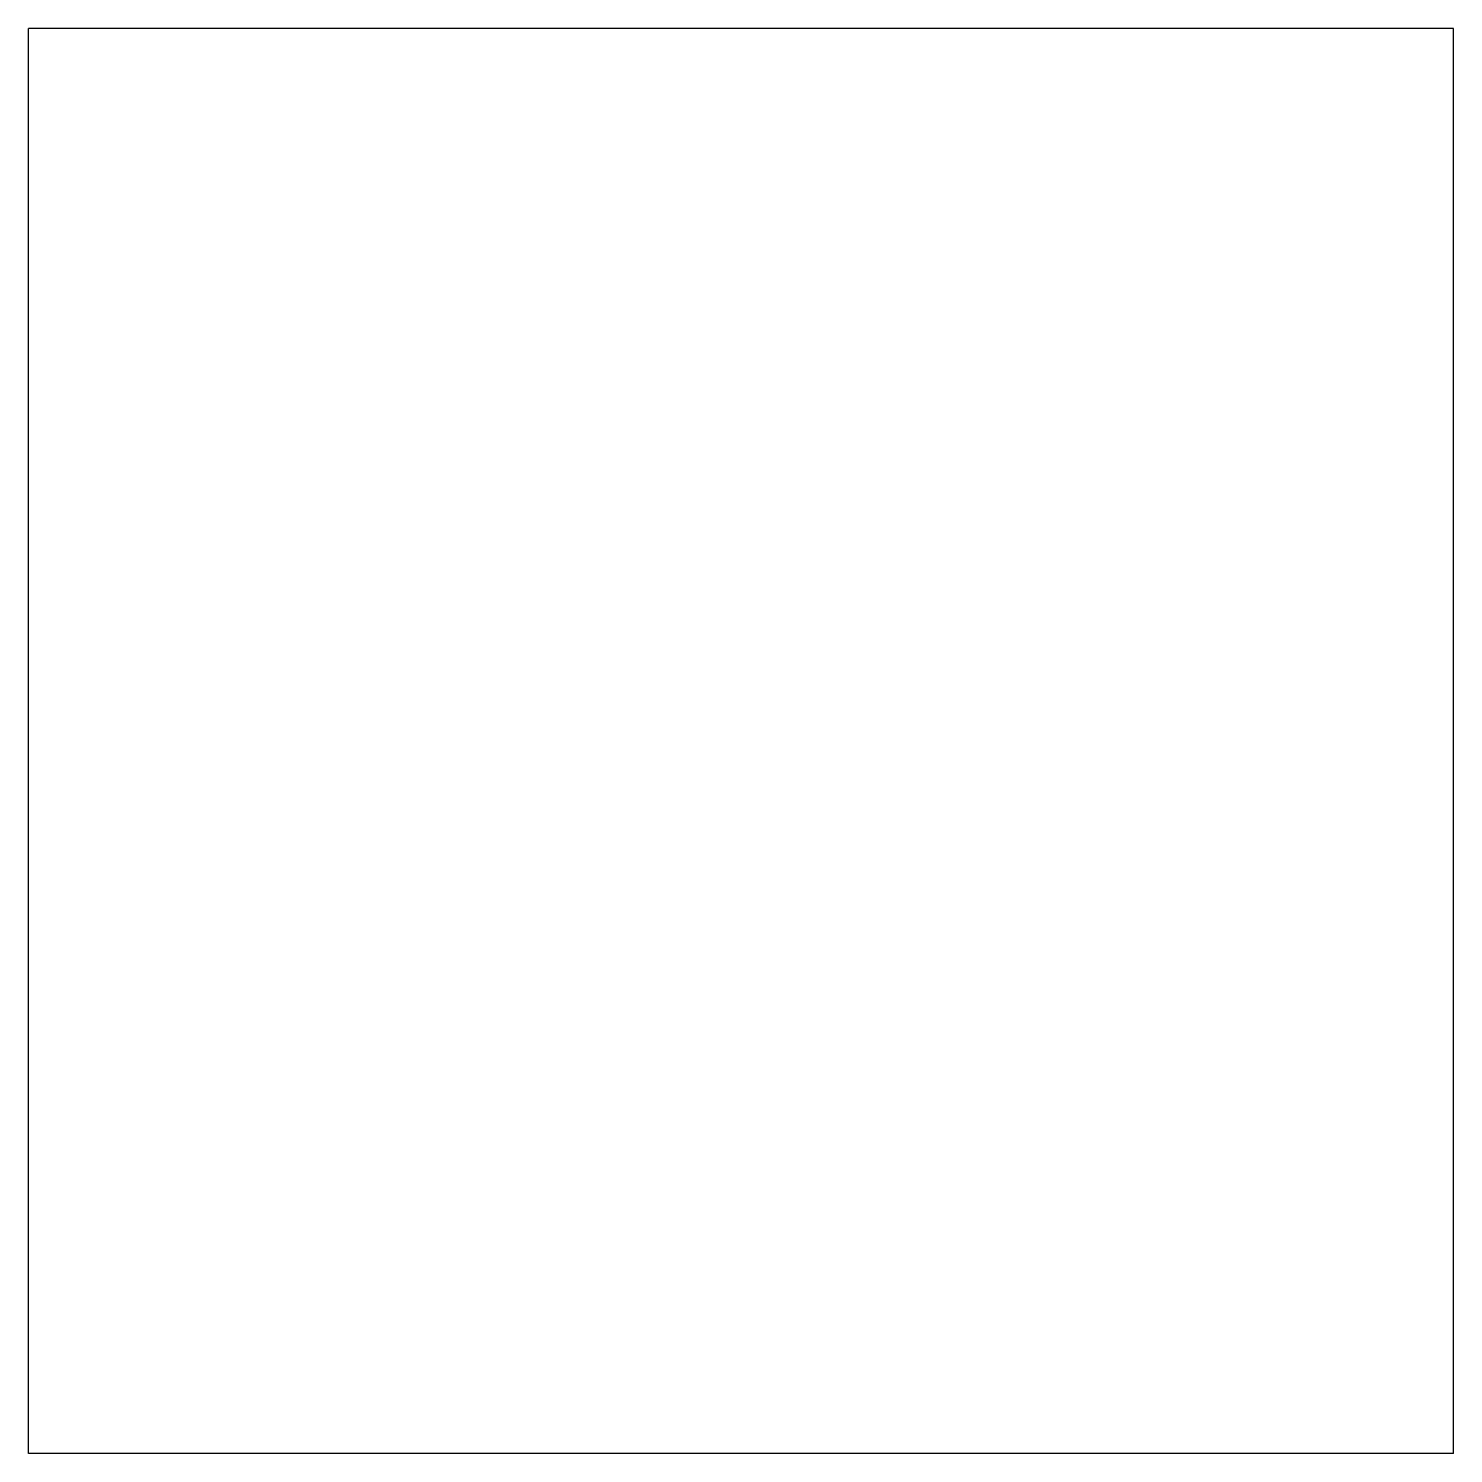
# Model space of a CAD drawing. Header units: metres. Extents: x -2 to 2, y -2 to 2.
import ezdxf

# ---------------------------------------------------------------- set-up
doc = ezdxf.new("R2010")
doc.units = ezdxf.units.M
doc.layers.add('VIEW-CORTE', color=7, linetype='CONTINUOUS')
doc.layers.add('VIEW-PERFIL', color=7, linetype='CONTINUOUS')

msp = doc.modelspace()

# ---------------------------------------------------------------- linework, layer by layer
at = {"layer": 'VIEW-CORTE'}
for p, q in [((2, 2), (-2, 2)), ((-2, -2), (-2, 2)), ((2, -2), (2, 2)), ((2, -2), (-2, -2))]:
    msp.add_line(p, q, dxfattribs=at)
at = {"layer": 'VIEW-PERFIL'}
for p, q in [((2, 2), (-2, 2)), ((2, -2), (2, 2))]:
    msp.add_line(p, q, dxfattribs=at)

doc.saveas('drawing.dxf')
